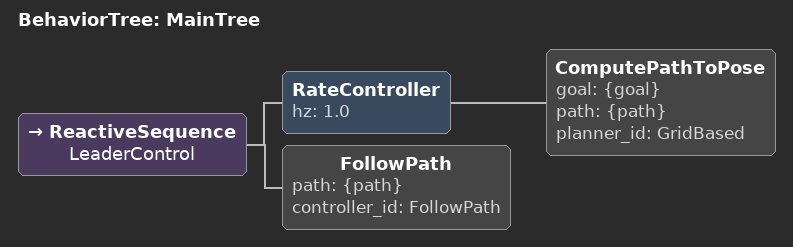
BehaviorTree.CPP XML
<?xml version="1.0" encoding="UTF-8"?>
<root main_tree_to_execute="MainTree">
  <BehaviorTree ID="MainTree">
    <ReactiveSequence name="LeaderControl">
      <RateController hz="1.0">
        <ComputePathToPose
          goal="{goal}"
          path="{path}"
          planner_id="GridBased"/>
      </RateController>

      <FollowPath
        path="{path}"
        controller_id="FollowPath"/>
    </ReactiveSequence>
  </BehaviorTree>
</root>
